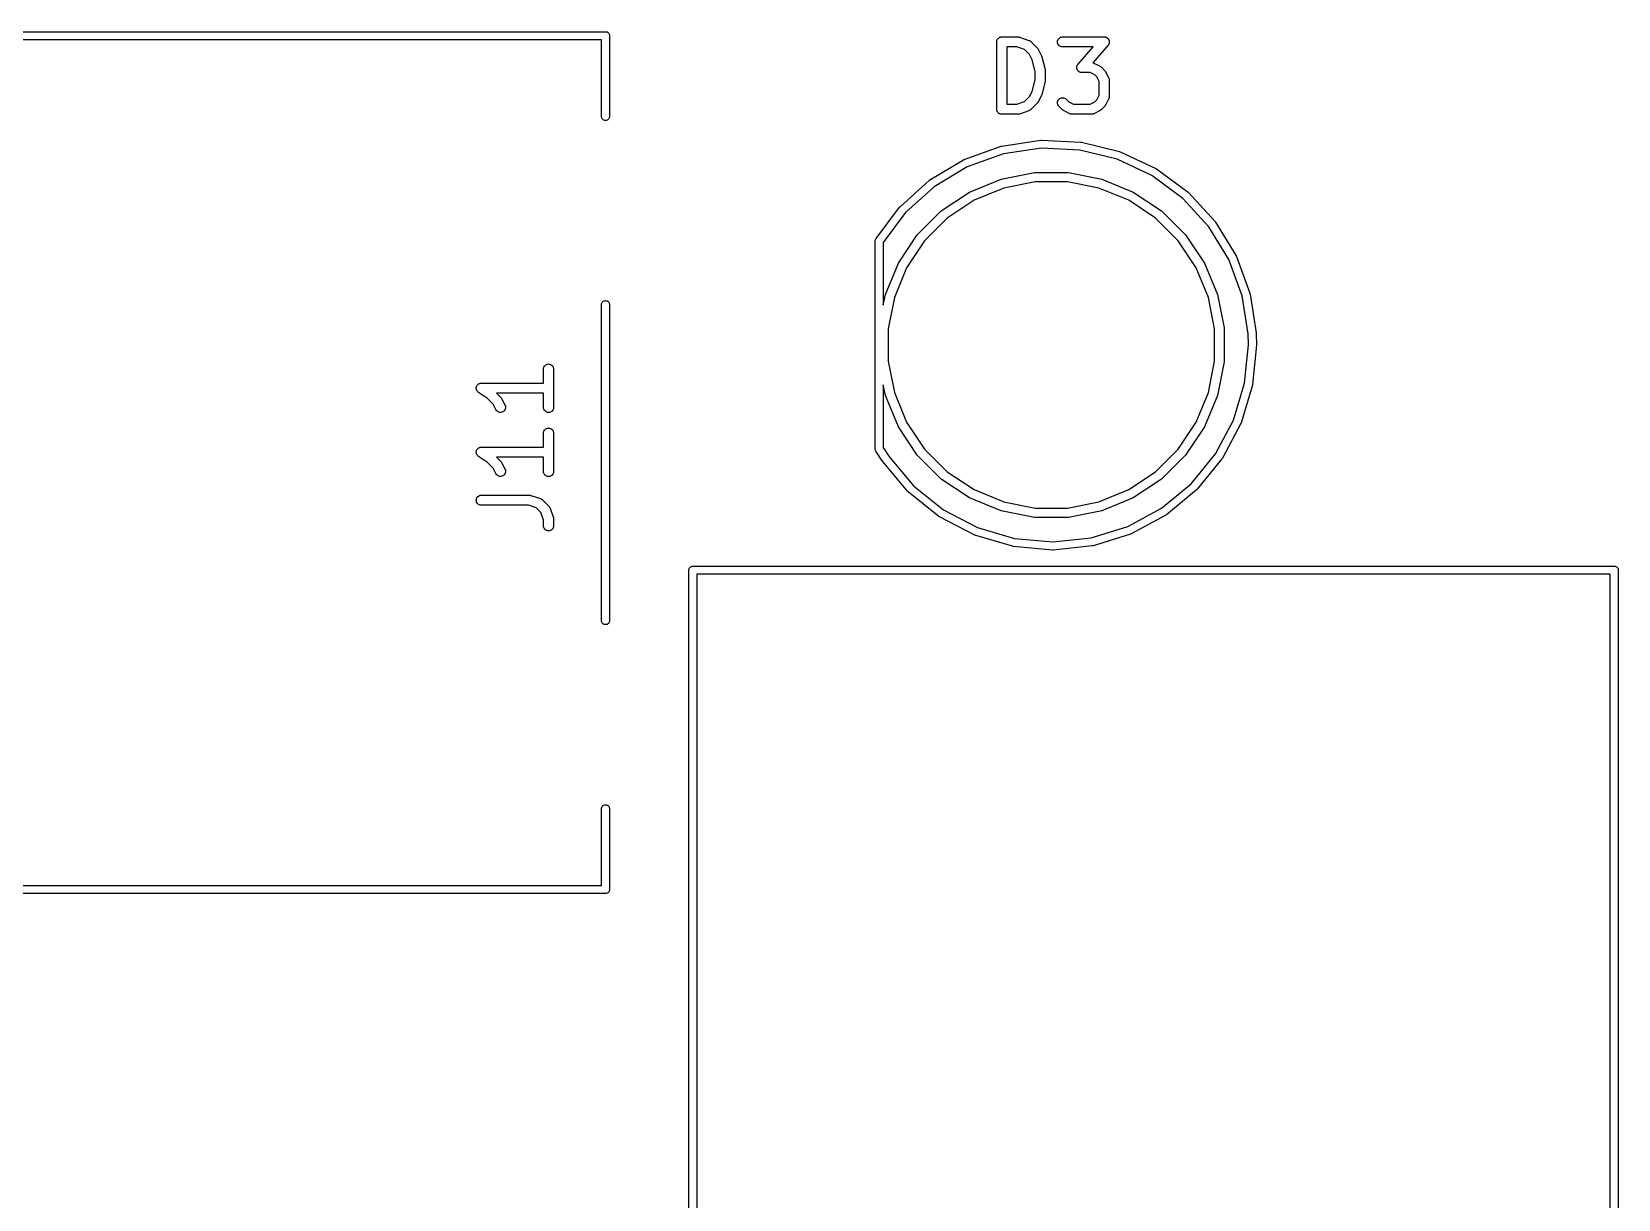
# Model space of a CAD drawing. Extents: x 27 to 173, y -137 to -67.
# Drawn here: x 149.57 to 173.16, y -119.71 to -102.34 of the extents above; entities that cross this region are included whole.
import ezdxf

# ---------------------------------------------------------------- set-up
doc = ezdxf.new("R2010")
doc.units = 0
doc.layers.add('BLACK', color=7, linetype='CONTINUOUS')

msp = doc.modelspace()

# ---------------------------------------------------------------- linework, layer by layer
at = {"layer": 'BLACK', "linetype": 'CONTINUOUS'}
for p, q in [((132.188, -102.34), (158.097, -102.34)), ((158.097, -102.34), (158.1, -102.34)), ((158.1, -102.34), (158.103, -102.34)), ((158.103, -102.34), (158.103, -102.34)), ((158.103, -102.34), (158.112, -102.341)), ((158.112, -102.341), (158.123, -102.344)), ((158.123, -102.344), (158.133, -102.35)), ((158.133, -102.35), (158.143, -102.357)), ((158.143, -102.357), (158.15, -102.367)), ((158.15, -102.367), (158.156, -102.377)), ((158.156, -102.377), (158.159, -102.388)), ((158.159, -102.388), (158.16, -102.4)), ((158.04, -102.46), (132.278, -102.46)), ((158.04, -103.603), (158.04, -102.46)), ((158.16, -102.4), (158.16, -102.403)), ((158.16, -102.403), (158.16, -103.603)), ((163.917, -102.491), (163.918, -102.484)), ((163.917, -102.492), (163.917, -102.491)), ((163.917, -103.492), (163.917, -102.492)), ((163.917, -102.492), (163.917, -102.492)), ((163.917, -102.492), (163.917, -102.492)), ((163.917, -102.492), (163.917, -102.492)), ((163.918, -102.484), (163.918, -102.477)), ((163.918, -102.477), (163.919, -102.477)), ((163.919, -102.477), (163.921, -102.47)), ((163.919, -102.477), (163.919, -102.477)), ((163.921, -102.47), (163.923, -102.463)), ((163.923, -102.463), (163.926, -102.457)), ((163.923, -102.463), (163.923, -102.463)), ((163.923, -102.463), (163.923, -102.463)), ((163.926, -102.457), (163.93, -102.45)), ((163.93, -102.45), (163.935, -102.445)), ((163.93, -102.45), (163.93, -102.45)), ((163.93, -102.45), (163.93, -102.45)), ((163.935, -102.445), (163.939, -102.439)), ((163.939, -102.439), (163.945, -102.434)), ((163.939, -102.439), (163.939, -102.439)), ((163.939, -102.439), (163.939, -102.439)), ((163.945, -102.434), (163.95, -102.43)), ((163.95, -102.43), (163.951, -102.43)), ((163.951, -102.43), (163.957, -102.426)), ((163.951, -102.43), (163.951, -102.43)), ((163.957, -102.426), (163.963, -102.423)), ((163.963, -102.423), (163.964, -102.423)), ((163.964, -102.423), (163.971, -102.421)), ((163.964, -102.423), (163.964, -102.423)), ((163.971, -102.421), (163.977, -102.419)), ((163.977, -102.419), (163.978, -102.419)), ((163.978, -102.419), (163.985, -102.418)), ((163.978, -102.419), (163.978, -102.419)), ((163.985, -102.418), (163.992, -102.417)), ((163.992, -102.417), (164.23, -102.417)), ((164.067, -102.567), (164.067, -103.417)), ((164.218, -102.567), (164.067, -102.567)), ((164.332, -102.606), (164.218, -102.567)), ((164.23, -102.417), (164.231, -102.417)), ((164.231, -102.417), (164.235, -102.418)), ((164.235, -102.418), (164.239, -102.418)), ((164.239, -102.418), (164.242, -102.419)), ((164.242, -102.419), (164.246, -102.419)), ((164.246, -102.419), (164.25, -102.42)), ((164.25, -102.42), (164.254, -102.421)), ((164.254, -102.421), (164.397, -102.469)), ((164.406, -102.68), (164.332, -102.606)), ((164.397, -102.469), (164.398, -102.469)), ((164.398, -102.469), (164.4, -102.47)), ((164.4, -102.47), (164.402, -102.471)), ((164.402, -102.471), (164.406, -102.473)), ((164.406, -102.473), (164.411, -102.475)), ((164.411, -102.475), (164.413, -102.477)), ((164.413, -102.477), (164.415, -102.478)), ((164.415, -102.478), (164.419, -102.481)), ((164.419, -102.481), (164.423, -102.484)), ((164.423, -102.484), (164.424, -102.486)), ((164.424, -102.486), (164.426, -102.487)), ((164.426, -102.487), (164.521, -102.582)), ((164.521, -102.582), (164.522, -102.583)), ((164.522, -102.583), (164.524, -102.586)), ((164.524, -102.586), (164.527, -102.589)), ((164.527, -102.589), (164.529, -102.592)), ((164.529, -102.592), (164.531, -102.594)), ((164.531, -102.594), (164.533, -102.598)), ((164.533, -102.598), (164.535, -102.602)), ((164.535, -102.602), (164.583, -102.697)), ((164.822, -102.492), (164.823, -102.477)), ((164.823, -102.506), (164.822, -102.492)), ((164.823, -102.477), (164.828, -102.463)), ((164.827, -102.52), (164.823, -102.506)), ((164.834, -102.533), (164.827, -102.52)), ((164.828, -102.463), (164.834, -102.45)), ((164.834, -102.45), (164.844, -102.439)), ((164.843, -102.545), (164.834, -102.533)), ((164.854, -102.554), (164.843, -102.545)), ((164.844, -102.439), (164.855, -102.43)), ((164.867, -102.561), (164.854, -102.554)), ((164.855, -102.43), (164.868, -102.423)), ((164.881, -102.566), (164.867, -102.561)), ((164.868, -102.423), (164.882, -102.419)), ((164.896, -102.567), (164.881, -102.566)), ((164.882, -102.419), (164.897, -102.417)), ((164.897, -102.567), (164.896, -102.567)), ((164.897, -102.417), (165.516, -102.417)), ((165.35, -102.567), (164.897, -102.567)), ((165.126, -102.824), (165.35, -102.567)), ((165.572, -102.542), (165.345, -102.801)), ((165.516, -102.417), (165.517, -102.417)), ((165.517, -102.417), (165.521, -102.418)), ((165.521, -102.418), (165.526, -102.418)), ((165.526, -102.418), (165.529, -102.419)), ((165.529, -102.419), (165.531, -102.419)), ((165.531, -102.419), (165.536, -102.42)), ((165.536, -102.42), (165.54, -102.422)), ((165.54, -102.422), (165.543, -102.423)), ((165.543, -102.423), (165.545, -102.423)), ((165.545, -102.423), (165.549, -102.426)), ((165.549, -102.426), (165.554, -102.428)), ((165.554, -102.428), (165.556, -102.429)), ((165.556, -102.429), (165.558, -102.43)), ((165.558, -102.43), (165.562, -102.434)), ((165.562, -102.434), (165.565, -102.436)), ((165.565, -102.436), (165.567, -102.438)), ((165.567, -102.438), (165.569, -102.44)), ((165.569, -102.44), (165.572, -102.444)), ((165.572, -102.444), (165.575, -102.447)), ((165.575, -102.538), (165.572, -102.542)), ((165.575, -102.447), (165.577, -102.449)), ((165.578, -102.534), (165.575, -102.538)), ((165.577, -102.449), (165.578, -102.451)), ((165.578, -102.451), (165.581, -102.455)), ((165.579, -102.532), (165.578, -102.534)), ((165.581, -102.53), (165.579, -102.532)), ((165.581, -102.455), (165.583, -102.459)), ((165.583, -102.526), (165.581, -102.53)), ((165.583, -102.459), (165.584, -102.462)), ((165.585, -102.521), (165.583, -102.526)), ((165.584, -102.462), (165.585, -102.464)), ((165.585, -102.464), (165.587, -102.469)), ((165.586, -102.519), (165.585, -102.521)), ((165.587, -102.517), (165.586, -102.519)), ((165.587, -102.469), (165.588, -102.473)), ((165.588, -102.512), (165.587, -102.517)), ((165.588, -102.473), (165.589, -102.476)), ((165.589, -102.507), (165.588, -102.512)), ((165.589, -102.476), (165.589, -102.478)), ((165.589, -102.478), (165.59, -102.483)), ((165.59, -102.502), (165.589, -102.505)), ((165.589, -102.505), (165.589, -102.507)), ((165.59, -102.483), (165.591, -102.488)), ((165.591, -102.488), (165.59, -102.49)), ((165.59, -102.49), (165.591, -102.493)), ((165.591, -102.493), (165.59, -102.498)), ((165.59, -102.498), (165.59, -102.502)), ((164.445, -102.757), (164.406, -102.68)), ((164.488, -102.93), (164.445, -102.757)), ((164.583, -102.697), (164.583, -102.698)), ((164.583, -102.698), (164.583, -102.698)), ((164.583, -102.698), (164.584, -102.698)), ((164.584, -102.698), (164.586, -102.705)), ((164.586, -102.705), (164.588, -102.712)), ((164.588, -102.712), (164.588, -102.712)), ((164.588, -102.712), (164.588, -102.712)), ((164.588, -102.712), (164.636, -102.903)), ((165.108, -102.863), (165.109, -102.861)), ((165.108, -102.868), (165.108, -102.863)), ((165.109, -102.858), (165.11, -102.854)), ((165.109, -102.861), (165.109, -102.858)), ((165.11, -102.854), (165.111, -102.849)), ((165.111, -102.849), (165.112, -102.847)), ((165.112, -102.847), (165.113, -102.844)), ((165.113, -102.844), (165.115, -102.84)), ((165.115, -102.84), (165.117, -102.836)), ((165.117, -102.836), (165.119, -102.834)), ((165.119, -102.834), (165.12, -102.831)), ((165.12, -102.831), (165.123, -102.828)), ((165.123, -102.828), (165.126, -102.824)), ((165.345, -102.801), (165.35, -102.803)), ((165.35, -102.803), (165.355, -102.804)), ((165.355, -102.804), (165.357, -102.805)), ((165.357, -102.805), (165.359, -102.806)), ((165.359, -102.806), (165.454, -102.854)), ((165.454, -102.854), (165.455, -102.854)), ((165.455, -102.854), (165.458, -102.857)), ((165.458, -102.857), (165.462, -102.859)), ((165.462, -102.859), (165.465, -102.861)), ((165.465, -102.861), (165.467, -102.862)), ((165.467, -102.862), (165.47, -102.865)), ((164.445, -103.228), (164.488, -103.055)), ((164.488, -103.055), (164.488, -102.93)), ((164.636, -103.082), (164.588, -103.272)), ((164.636, -102.903), (164.636, -102.904)), ((164.636, -102.904), (164.637, -102.905)), ((164.637, -103.079), (164.636, -103.081)), ((164.636, -103.081), (164.636, -103.082)), ((164.637, -102.905), (164.637, -102.906)), ((164.637, -102.906), (164.637, -102.912)), ((164.637, -102.912), (164.638, -102.918)), ((164.638, -103.068), (164.637, -103.073)), ((164.637, -103.073), (164.637, -103.079)), ((164.638, -102.918), (164.638, -102.92)), ((164.638, -102.92), (164.638, -102.921)), ((164.638, -102.921), (164.638, -103.064)), ((164.638, -103.064), (164.638, -103.065)), ((164.638, -103.065), (164.638, -103.066)), ((164.638, -103.066), (164.638, -103.068)), ((165.107, -102.873), (165.108, -102.868)), ((165.108, -102.875), (165.107, -102.873)), ((165.108, -102.878), (165.108, -102.875)), ((165.108, -102.883), (165.108, -102.878)), ((165.109, -102.887), (165.108, -102.883)), ((165.109, -102.89), (165.109, -102.887)), ((165.11, -102.893), (165.109, -102.89)), ((165.112, -102.897), (165.11, -102.893)), ((165.113, -102.901), (165.112, -102.897)), ((165.114, -102.904), (165.113, -102.901)), ((165.115, -102.906), (165.114, -102.904)), ((165.117, -102.91), (165.115, -102.906)), ((165.12, -102.914), (165.117, -102.91)), ((165.121, -102.916), (165.12, -102.914)), ((165.123, -102.919), (165.121, -102.916)), ((165.126, -102.922), (165.123, -102.919)), ((165.129, -102.926), (165.126, -102.922)), ((165.131, -102.927), (165.129, -102.926)), ((165.133, -102.929), (165.131, -102.927)), ((165.136, -102.932), (165.133, -102.929)), ((165.14, -102.935), (165.136, -102.932)), ((165.142, -102.936), (165.14, -102.935)), ((165.144, -102.938), (165.142, -102.936)), ((165.149, -102.94), (165.144, -102.938)), ((165.153, -102.942), (165.149, -102.94)), ((165.155, -102.943), (165.153, -102.942)), ((165.158, -102.944), (165.155, -102.943)), ((165.162, -102.945), (165.158, -102.944)), ((165.167, -102.947), (165.162, -102.945)), ((165.169, -102.947), (165.167, -102.947)), ((165.172, -102.948), (165.169, -102.947)), ((165.177, -102.948), (165.172, -102.948)), ((165.181, -102.948), (165.177, -102.948)), ((165.182, -102.948), (165.181, -102.948)), ((165.308, -102.948), (165.182, -102.948)), ((165.376, -102.983), (165.308, -102.948)), ((165.406, -103.013), (165.376, -102.983)), ((165.441, -103.082), (165.406, -103.013)), ((165.441, -103.284), (165.441, -103.082)), ((165.47, -102.865), (165.474, -102.868)), ((165.474, -102.868), (165.521, -102.916)), ((165.521, -102.916), (165.522, -102.916)), ((165.522, -102.916), (165.524, -102.92)), ((165.524, -102.92), (165.527, -102.923)), ((165.527, -102.923), (165.529, -102.925)), ((165.529, -102.925), (165.531, -102.928)), ((165.531, -102.928), (165.533, -102.931)), ((165.533, -102.931), (165.535, -102.935)), ((165.535, -102.935), (165.583, -103.03)), ((165.583, -103.03), (165.583, -103.031)), ((165.583, -103.031), (165.584, -103.033)), ((165.584, -103.033), (165.585, -103.035)), ((165.585, -103.035), (165.587, -103.04)), ((165.587, -103.04), (165.588, -103.045)), ((165.588, -103.045), (165.589, -103.047)), ((165.589, -103.047), (165.589, -103.049)), ((165.589, -103.049), (165.59, -103.054)), ((165.59, -103.054), (165.591, -103.059)), ((165.591, -103.059), (165.59, -103.062)), ((165.59, -103.062), (165.591, -103.064)), ((165.591, -103.064), (165.591, -103.302)), ((164.332, -103.379), (164.406, -103.305)), ((164.406, -103.305), (164.445, -103.228)), ((164.583, -103.288), (164.535, -103.383)), ((164.586, -103.281), (164.583, -103.287)), ((164.583, -103.287), (164.583, -103.288)), ((164.583, -103.288), (164.583, -103.288)), ((164.588, -103.274), (164.586, -103.281)), ((164.588, -103.272), (164.588, -103.273)), ((164.588, -103.273), (164.588, -103.274)), ((164.588, -103.274), (164.588, -103.274)), ((164.844, -103.344), (164.855, -103.335)), ((164.855, -103.335), (164.868, -103.328)), ((164.868, -103.328), (164.882, -103.324)), ((164.882, -103.324), (164.897, -103.322)), ((164.897, -103.322), (164.911, -103.324)), ((164.911, -103.324), (164.925, -103.328)), ((164.925, -103.328), (164.938, -103.335)), ((164.938, -103.335), (164.95, -103.344)), ((165.406, -103.353), (165.441, -103.284)), ((165.583, -103.335), (165.535, -103.431)), ((165.584, -103.333), (165.583, -103.335)), ((165.585, -103.331), (165.584, -103.333)), ((165.586, -103.327), (165.585, -103.331)), ((165.588, -103.322), (165.586, -103.327)), ((165.589, -103.317), (165.588, -103.32)), ((165.588, -103.32), (165.588, -103.322)), ((165.59, -103.312), (165.589, -103.317)), ((165.591, -103.303), (165.59, -103.305)), ((165.59, -103.305), (165.591, -103.307)), ((165.591, -103.307), (165.59, -103.312)), ((165.591, -103.302), (165.591, -103.303)), ((163.918, -103.499), (163.917, -103.492)), ((163.918, -103.506), (163.918, -103.499)), ((163.918, -103.507), (163.918, -103.506)), ((163.92, -103.514), (163.918, -103.507)), ((163.918, -103.507), (163.918, -103.507)), ((163.922, -103.52), (163.92, -103.514)), ((163.922, -103.521), (163.922, -103.52)), ((163.923, -103.521), (163.922, -103.521)), ((163.926, -103.527), (163.923, -103.521)), ((163.929, -103.533), (163.926, -103.527)), ((163.929, -103.534), (163.929, -103.533)), ((163.934, -103.539), (163.929, -103.534)), ((163.929, -103.534), (163.929, -103.534)), ((163.938, -103.545), (163.934, -103.539)), ((163.939, -103.545), (163.938, -103.545)), ((163.944, -103.55), (163.939, -103.545)), ((163.939, -103.545), (163.939, -103.545)), ((163.95, -103.554), (163.944, -103.55)), ((163.95, -103.555), (163.95, -103.554)), ((163.95, -103.554), (163.95, -103.554)), ((163.956, -103.558), (163.95, -103.555)), ((163.962, -103.561), (163.956, -103.558)), ((163.963, -103.561), (163.962, -103.561)), ((163.963, -103.562), (163.963, -103.561)), ((163.97, -103.564), (163.963, -103.562)), ((163.976, -103.566), (163.97, -103.564)), ((163.977, -103.566), (163.976, -103.566)), ((163.984, -103.567), (163.977, -103.566)), ((163.977, -103.566), (163.977, -103.566)), ((163.991, -103.567), (163.984, -103.567)), ((163.992, -103.567), (163.991, -103.567)), ((163.991, -103.567), (163.991, -103.567)), ((163.991, -103.567), (163.991, -103.567)), ((163.991, -103.567), (163.991, -103.567)), ((164.23, -103.567), (163.992, -103.567)), ((164.067, -103.417), (164.218, -103.417)), ((164.218, -103.417), (164.332, -103.379)), ((164.234, -103.567), (164.23, -103.567)), ((164.238, -103.567), (164.234, -103.567)), ((164.241, -103.566), (164.238, -103.567)), ((164.245, -103.566), (164.241, -103.566)), ((164.249, -103.565), (164.245, -103.566)), ((164.253, -103.564), (164.249, -103.565)), ((164.254, -103.564), (164.253, -103.564)), ((164.397, -103.516), (164.254, -103.564)), ((164.399, -103.515), (164.397, -103.516)), ((164.401, -103.514), (164.399, -103.515)), ((164.405, -103.512), (164.401, -103.514)), ((164.41, -103.51), (164.405, -103.512)), ((164.412, -103.509), (164.41, -103.51)), ((164.414, -103.508), (164.412, -103.509)), ((164.418, -103.504), (164.414, -103.508)), ((164.422, -103.502), (164.418, -103.504)), ((164.423, -103.5), (164.422, -103.502)), ((164.425, -103.499), (164.423, -103.5)), ((164.426, -103.498), (164.425, -103.499)), ((164.521, -103.403), (164.426, -103.498)), ((164.524, -103.399), (164.521, -103.403)), ((164.527, -103.396), (164.524, -103.399)), ((164.528, -103.394), (164.527, -103.396)), ((164.53, -103.391), (164.528, -103.394)), ((164.532, -103.388), (164.53, -103.391)), ((164.535, -103.384), (164.532, -103.388)), ((164.535, -103.383), (164.535, -103.384)), ((164.822, -103.396), (164.823, -103.382)), ((164.823, -103.411), (164.822, -103.396)), ((164.823, -103.382), (164.828, -103.368)), ((164.827, -103.425), (164.823, -103.411)), ((164.834, -103.438), (164.827, -103.425)), ((164.828, -103.368), (164.835, -103.355)), ((164.843, -103.449), (164.834, -103.438)), ((164.835, -103.355), (164.844, -103.344)), ((164.844, -103.45), (164.843, -103.449)), ((164.891, -103.498), (164.844, -103.45)), ((164.895, -103.5), (164.891, -103.498)), ((164.898, -103.503), (164.895, -103.5)), ((164.9, -103.505), (164.898, -103.503)), ((164.903, -103.507), (164.9, -103.505)), ((164.906, -103.509), (164.903, -103.507)), ((164.91, -103.511), (164.906, -103.509)), ((164.911, -103.512), (164.91, -103.511)), ((165.006, -103.559), (164.911, -103.512)), ((164.95, -103.344), (164.989, -103.383)), ((164.989, -103.383), (165.057, -103.417)), ((165.008, -103.56), (165.006, -103.559)), ((165.01, -103.561), (165.008, -103.56)), ((165.015, -103.563), (165.01, -103.561)), ((165.02, -103.565), (165.015, -103.563)), ((165.022, -103.565), (165.02, -103.565)), ((165.024, -103.566), (165.022, -103.565)), ((165.029, -103.566), (165.024, -103.566)), ((165.034, -103.567), (165.029, -103.566)), ((165.036, -103.567), (165.034, -103.567)), ((165.038, -103.567), (165.036, -103.567)), ((165.04, -103.567), (165.038, -103.567)), ((165.325, -103.567), (165.04, -103.567)), ((165.057, -103.417), (165.308, -103.417)), ((165.308, -103.417), (165.376, -103.383)), ((165.327, -103.567), (165.325, -103.567)), ((165.33, -103.567), (165.327, -103.567)), ((165.335, -103.566), (165.33, -103.567)), ((165.34, -103.566), (165.335, -103.566)), ((165.342, -103.565), (165.34, -103.566)), ((165.344, -103.565), (165.342, -103.565)), ((165.349, -103.563), (165.344, -103.565)), ((165.354, -103.562), (165.349, -103.563)), ((165.356, -103.561), (165.354, -103.562)), ((165.358, -103.56), (165.356, -103.561)), ((165.359, -103.559), (165.358, -103.56)), ((165.454, -103.512), (165.359, -103.559)), ((165.376, -103.383), (165.406, -103.353)), ((165.458, -103.51), (165.454, -103.512)), ((165.461, -103.508), (165.458, -103.51)), ((165.464, -103.506), (165.461, -103.508)), ((165.466, -103.504), (165.464, -103.506)), ((165.469, -103.501), (165.466, -103.504)), ((165.473, -103.499), (165.469, -103.501)), ((165.474, -103.498), (165.473, -103.499)), ((165.521, -103.45), (165.474, -103.498)), ((165.524, -103.447), (165.521, -103.45)), ((165.527, -103.444), (165.524, -103.447)), ((165.528, -103.441), (165.527, -103.444)), ((165.53, -103.439), (165.528, -103.441)), ((165.532, -103.435), (165.53, -103.439)), ((165.535, -103.432), (165.532, -103.435)), ((165.535, -103.431), (165.535, -103.432)), ((158.041, -103.612), (158.04, -103.603)), ((158.044, -103.623), (158.041, -103.612)), ((158.05, -103.633), (158.044, -103.623)), ((158.057, -103.643), (158.05, -103.633)), ((158.067, -103.65), (158.057, -103.643)), ((158.077, -103.656), (158.067, -103.65)), ((158.088, -103.659), (158.077, -103.656)), ((158.1, -103.66), (158.088, -103.659)), ((158.112, -103.659), (158.1, -103.66)), ((158.123, -103.656), (158.112, -103.659)), ((158.133, -103.65), (158.123, -103.656)), ((158.143, -103.643), (158.133, -103.65)), ((158.15, -103.633), (158.143, -103.643)), ((158.156, -103.623), (158.15, -103.633)), ((158.159, -103.612), (158.156, -103.623)), ((158.16, -103.603), (158.159, -103.612)), ((163.432, -104.24), (163.982, -104.043)), ((163.982, -104.043), (163.983, -104.043)), ((163.983, -104.043), (163.988, -104.042)), ((163.988, -104.042), (163.993, -104.041)), ((163.993, -104.041), (164.57, -103.954)), ((164.57, -103.954), (164.571, -103.954)), ((164.571, -103.954), (164.577, -103.954)), ((164.577, -103.954), (164.582, -103.954)), ((164.582, -103.954), (165.165, -103.981)), ((165.165, -103.981), (165.166, -103.981)), ((165.166, -103.981), (165.171, -103.982)), ((165.171, -103.982), (165.177, -103.983)), ((165.177, -103.983), (165.743, -104.123)), ((162.921, -104.545), (163.422, -104.245)), ((163.422, -104.245), (163.423, -104.245)), ((163.423, -104.245), (163.428, -104.242)), ((163.428, -104.242), (163.432, -104.24)), ((164.017, -104.158), (163.478, -104.351)), ((164.582, -104.074), (164.017, -104.158)), ((165.153, -104.101), (164.582, -104.074)), ((165.708, -104.238), (165.153, -104.101)), ((166.226, -104.481), (165.708, -104.238)), ((165.743, -104.123), (165.744, -104.124)), ((165.744, -104.124), (165.749, -104.126)), ((165.749, -104.126), (165.754, -104.127)), ((165.754, -104.127), (166.282, -104.375)), ((163.478, -104.351), (162.988, -104.645)), ((163.981, -104.531), (164.477, -104.432)), ((164.477, -104.432), (164.983, -104.432)), ((164.983, -104.432), (165.479, -104.531)), ((166.687, -104.82), (166.226, -104.481)), ((166.282, -104.375), (166.283, -104.375)), ((166.283, -104.375), (166.288, -104.378)), ((166.288, -104.378), (166.292, -104.381)), ((166.292, -104.381), (166.763, -104.726)), ((162.479, -104.943), (162.912, -104.552)), ((162.988, -104.645), (162.563, -105.028)), ((162.912, -104.551), (162.917, -104.548)), ((162.912, -104.552), (162.912, -104.551)), ((162.917, -104.548), (162.921, -104.545)), ((163.093, -105.006), (163.514, -104.725)), ((163.514, -104.725), (163.981, -104.531)), ((164.022, -104.665), (163.58, -104.848)), ((164.491, -104.572), (164.022, -104.665)), ((164.969, -104.572), (164.491, -104.572)), ((165.438, -104.665), (164.969, -104.572)), ((165.88, -104.848), (165.438, -104.665)), ((165.479, -104.531), (165.946, -104.725)), ((165.946, -104.725), (166.367, -105.006)), ((166.763, -104.726), (166.763, -104.727)), ((166.763, -104.727), (166.767, -104.731)), ((166.767, -104.731), (166.771, -104.734)), ((166.771, -104.734), (167.166, -105.165)), ((162.124, -105.416), (162.471, -104.951)), ((162.471, -104.951), (162.475, -104.947)), ((162.471, -104.951), (162.471, -104.951)), ((162.475, -104.947), (162.479, -104.943)), ((163.58, -104.848), (163.182, -105.114)), ((166.278, -105.114), (165.88, -104.848)), ((167.073, -105.241), (166.687, -104.82)), ((162.563, -105.028), (162.23, -105.475)), ((162.736, -105.363), (163.093, -105.006)), ((163.182, -105.114), (162.844, -105.452)), ((166.616, -105.452), (166.278, -105.114)), ((166.367, -105.006), (166.724, -105.363)), ((167.166, -105.165), (167.166, -105.165)), ((167.166, -105.165), (167.169, -105.17)), ((167.169, -105.17), (167.173, -105.174)), ((167.173, -105.174), (167.476, -105.673)), ((162.11, -105.452), (162.111, -105.443)), ((162.11, -108.548), (162.11, -105.452)), ((162.111, -105.443), (162.114, -105.432)), ((162.114, -105.432), (162.12, -105.422)), ((162.12, -105.422), (162.124, -105.416)), ((162.455, -105.784), (162.736, -105.363)), ((162.844, -105.452), (162.578, -105.85)), ((166.882, -105.85), (166.616, -105.452)), ((166.724, -105.363), (167.005, -105.784)), ((167.37, -105.73), (167.073, -105.241)), ((162.23, -105.475), (162.23, -106.407)), ((167.476, -105.673), (167.476, -105.673)), ((167.476, -105.673), (167.478, -105.678)), ((167.478, -105.678), (167.481, -105.683)), ((167.481, -105.683), (167.681, -106.231)), ((162.261, -106.251), (162.455, -105.784)), ((162.578, -105.85), (162.395, -106.292)), ((167.065, -106.292), (166.882, -105.85)), ((167.005, -105.784), (167.199, -106.251)), ((167.567, -106.267), (167.37, -105.73)), ((158.04, -106.397), (158.041, -106.388)), ((158.04, -111.103), (158.04, -106.397)), ((158.041, -106.388), (158.044, -106.377)), ((158.044, -106.377), (158.05, -106.367)), ((158.05, -106.367), (158.057, -106.357)), ((158.057, -106.357), (158.067, -106.35)), ((158.067, -106.35), (158.077, -106.344)), ((158.077, -106.344), (158.088, -106.341)), ((158.088, -106.341), (158.1, -106.34)), ((158.1, -106.34), (158.112, -106.341)), ((158.112, -106.341), (158.123, -106.344)), ((158.123, -106.344), (158.133, -106.35)), ((158.133, -106.35), (158.143, -106.357)), ((158.143, -106.357), (158.15, -106.367)), ((158.15, -106.367), (158.156, -106.377)), ((158.156, -106.377), (158.159, -106.388)), ((158.159, -106.388), (158.16, -106.397)), ((158.16, -106.397), (158.16, -111.103)), ((162.23, -106.407), (162.261, -106.251)), ((162.395, -106.292), (162.302, -106.761)), ((167.158, -106.761), (167.065, -106.292)), ((167.199, -106.251), (167.298, -106.747)), ((167.655, -106.834), (167.567, -106.267)), ((167.681, -106.231), (167.682, -106.232)), ((167.682, -106.232), (167.683, -106.237)), ((167.683, -106.237), (167.684, -106.243)), ((167.684, -106.243), (167.774, -106.819)), ((162.302, -106.761), (162.302, -107.239)), ((167.158, -107.239), (167.158, -106.761)), ((167.298, -106.747), (167.298, -107.253)), ((167.66, -106.998), (167.655, -106.834)), ((167.774, -106.819), (167.774, -106.82)), ((167.774, -106.82), (167.775, -106.823)), ((167.775, -106.823), (167.775, -106.827)), ((167.775, -106.827), (167.78, -106.999)), ((167.604, -107.569), (167.66, -106.998)), ((167.78, -107.005), (167.723, -107.586)), ((167.78, -106.999), (167.78, -107)), ((167.78, -107), (167.78, -107.003)), ((167.78, -107.003), (167.78, -107.005)), ((157.177, -107.356), (157.179, -107.342)), ((157.179, -107.342), (157.183, -107.328)), ((157.183, -107.328), (157.19, -107.315)), ((157.19, -107.315), (157.2, -107.304)), ((157.2, -107.304), (157.211, -107.294)), ((157.211, -107.294), (157.224, -107.288)), ((157.224, -107.288), (157.238, -107.283)), ((157.238, -107.283), (157.253, -107.282)), ((157.253, -107.282), (157.267, -107.284)), ((157.267, -107.284), (157.281, -107.288)), ((157.281, -107.288), (157.294, -107.295)), ((157.294, -107.295), (157.306, -107.304)), ((157.306, -107.304), (157.315, -107.316)), ((157.315, -107.316), (157.322, -107.329)), ((157.322, -107.329), (157.326, -107.343)), ((157.326, -107.343), (157.327, -107.357)), ((162.302, -107.239), (162.395, -107.708)), ((167.065, -107.708), (167.158, -107.239)), ((167.298, -107.253), (167.199, -107.749)), ((156.205, -107.585), (156.211, -107.58)), ((156.211, -107.58), (156.218, -107.577)), ((156.211, -107.58), (156.211, -107.58)), ((156.211, -107.58), (156.211, -107.58)), ((156.218, -107.577), (156.224, -107.574)), ((156.224, -107.573), (156.231, -107.571)), ((156.224, -107.574), (156.224, -107.573)), ((156.224, -107.573), (156.224, -107.573)), ((156.231, -107.571), (156.238, -107.569)), ((156.238, -107.569), (156.238, -107.569)), ((156.238, -107.569), (156.238, -107.569)), ((156.238, -107.569), (156.245, -107.569)), ((156.245, -107.569), (156.252, -107.568)), ((156.252, -107.568), (157.177, -107.568)), ((157.177, -107.357), (157.177, -107.356)), ((157.177, -107.568), (157.177, -107.357)), ((157.327, -107.357), (157.327, -107.929)), ((167.439, -108.116), (167.604, -107.569)), ((156.177, -107.642), (156.178, -107.635)), ((156.178, -107.65), (156.177, -107.642)), ((156.177, -107.642), (156.177, -107.642)), ((156.177, -107.642), (156.177, -107.642)), ((156.178, -107.635), (156.179, -107.628)), ((156.179, -107.657), (156.178, -107.65)), ((156.179, -107.628), (156.181, -107.621)), ((156.179, -107.628), (156.179, -107.628)), ((156.179, -107.628), (156.179, -107.628)), ((156.181, -107.664), (156.179, -107.657)), ((156.179, -107.657), (156.179, -107.657)), ((156.179, -107.657), (156.179, -107.657)), ((156.181, -107.621), (156.183, -107.614)), ((156.183, -107.671), (156.181, -107.664)), ((156.183, -107.614), (156.187, -107.607)), ((156.183, -107.614), (156.183, -107.614)), ((156.183, -107.614), (156.183, -107.614)), ((156.186, -107.677), (156.183, -107.671)), ((156.183, -107.671), (156.183, -107.671)), ((156.183, -107.671), (156.183, -107.671)), ((156.19, -107.684), (156.186, -107.677)), ((156.187, -107.607), (156.19, -107.601)), ((156.19, -107.601), (156.195, -107.595)), ((156.19, -107.601), (156.19, -107.601)), ((156.19, -107.601), (156.19, -107.601)), ((156.194, -107.69), (156.19, -107.684)), ((156.19, -107.684), (156.19, -107.684)), ((156.19, -107.684), (156.19, -107.684)), ((156.199, -107.695), (156.194, -107.69)), ((156.195, -107.595), (156.2, -107.59)), ((156.204, -107.7), (156.199, -107.695)), ((156.199, -107.695), (156.199, -107.695)), ((156.199, -107.695), (156.199, -107.695)), ((156.2, -107.59), (156.205, -107.585)), ((156.2, -107.59), (156.2, -107.59)), ((156.2, -107.59), (156.2, -107.59)), ((156.21, -107.705), (156.204, -107.7)), ((156.211, -107.705), (156.21, -107.705)), ((156.21, -107.705), (156.21, -107.705)), ((156.21, -107.705), (156.21, -107.705)), ((156.21, -107.705), (156.21, -107.705)), ((156.347, -107.796), (156.211, -107.705)), ((156.429, -107.878), (156.347, -107.796)), ((157.177, -107.718), (156.481, -107.718)), ((156.481, -107.718), (156.544, -107.78)), ((156.544, -107.78), (156.544, -107.781)), ((156.544, -107.781), (156.547, -107.784)), ((156.547, -107.784), (156.55, -107.787)), ((156.55, -107.787), (156.551, -107.79)), ((156.551, -107.79), (156.553, -107.792)), ((156.553, -107.792), (156.555, -107.796)), ((156.555, -107.796), (156.558, -107.8)), ((156.558, -107.8), (156.605, -107.895)), ((157.177, -107.929), (157.177, -107.718)), ((162.261, -107.749), (162.23, -107.593)), ((162.23, -107.593), (162.23, -108.527)), ((162.455, -108.216), (162.261, -107.749)), ((162.395, -107.708), (162.578, -108.15)), ((166.882, -108.15), (167.065, -107.708)), ((167.199, -107.749), (167.005, -108.216)), ((167.721, -107.598), (167.552, -108.156)), ((167.722, -107.592), (167.721, -107.598)), ((167.723, -107.587), (167.722, -107.592)), ((167.723, -107.586), (167.723, -107.587)), ((156.471, -107.962), (156.429, -107.878)), ((156.479, -107.975), (156.471, -107.962)), ((156.489, -107.985), (156.479, -107.975)), ((156.501, -107.994), (156.489, -107.985)), ((156.514, -108), (156.501, -107.994)), ((156.528, -108.003), (156.514, -108)), ((156.543, -108.003), (156.528, -108.003)), ((156.557, -108.001), (156.543, -108.003)), ((156.571, -107.996), (156.557, -108.001)), ((156.584, -107.988), (156.571, -107.996)), ((156.594, -107.978), (156.584, -107.988)), ((156.603, -107.966), (156.594, -107.978)), ((156.609, -107.953), (156.603, -107.966)), ((156.605, -107.895), (156.606, -107.896)), ((156.606, -107.896), (156.611, -107.91)), ((156.612, -107.939), (156.609, -107.953)), ((156.611, -107.91), (156.613, -107.924)), ((156.613, -107.924), (156.612, -107.939)), ((157.179, -107.943), (157.177, -107.929)), ((157.183, -107.957), (157.179, -107.943)), ((157.19, -107.97), (157.183, -107.957)), ((157.199, -107.981), (157.19, -107.97)), ((157.21, -107.991), (157.199, -107.981)), ((157.223, -107.998), (157.21, -107.991)), ((157.237, -108.002), (157.223, -107.998)), ((157.252, -108.004), (157.237, -108.002)), ((157.266, -108.002), (157.252, -108.004)), ((157.28, -107.998), (157.266, -108.002)), ((157.293, -107.991), (157.28, -107.998)), ((157.305, -107.982), (157.293, -107.991)), ((157.314, -107.971), (157.305, -107.982)), ((157.321, -107.958), (157.314, -107.971)), ((157.326, -107.944), (157.321, -107.958)), ((157.327, -107.93), (157.326, -107.944)), ((157.327, -107.929), (157.327, -107.93)), ((157.179, -108.294), (157.183, -108.28)), ((157.183, -108.28), (157.19, -108.267)), ((157.19, -108.267), (157.2, -108.256)), ((157.2, -108.256), (157.211, -108.247)), ((157.211, -108.247), (157.224, -108.24)), ((157.224, -108.24), (157.238, -108.236)), ((157.238, -108.236), (157.253, -108.235)), ((157.253, -108.235), (157.267, -108.236)), ((157.267, -108.236), (157.281, -108.24)), ((157.281, -108.24), (157.294, -108.247)), ((157.294, -108.247), (157.306, -108.257)), ((157.306, -108.257), (157.315, -108.268)), ((157.315, -108.268), (157.322, -108.281)), ((157.322, -108.281), (157.326, -108.295)), ((162.736, -108.637), (162.455, -108.216)), ((162.578, -108.15), (162.844, -108.548)), ((166.616, -108.548), (166.882, -108.15)), ((167.005, -108.216), (166.724, -108.637)), ((167.17, -108.621), (167.439, -108.116)), ((167.548, -108.167), (167.274, -108.682)), ((167.55, -108.162), (167.548, -108.167)), ((167.552, -108.157), (167.55, -108.162)), ((167.552, -108.156), (167.552, -108.157)), ((156.218, -108.529), (156.224, -108.526)), ((156.224, -108.526), (156.231, -108.524)), ((156.224, -108.526), (156.224, -108.526)), ((156.224, -108.526), (156.224, -108.526)), ((156.231, -108.524), (156.238, -108.522)), ((156.238, -108.522), (156.245, -108.521)), ((156.238, -108.522), (156.238, -108.522)), ((156.238, -108.522), (156.238, -108.522)), ((156.245, -108.521), (156.252, -108.52)), ((156.252, -108.52), (157.177, -108.52)), ((157.177, -108.308), (157.179, -108.294)), ((157.177, -108.31), (157.177, -108.308)), ((157.177, -108.52), (157.177, -108.31)), ((157.326, -108.295), (157.327, -108.31)), ((157.327, -108.31), (157.327, -108.881)), ((156.177, -108.595), (156.178, -108.587)), ((156.178, -108.602), (156.177, -108.595)), ((156.177, -108.595), (156.177, -108.595)), ((156.177, -108.595), (156.177, -108.595)), ((156.178, -108.587), (156.179, -108.58)), ((156.179, -108.609), (156.178, -108.602)), ((156.179, -108.58), (156.181, -108.573)), ((156.179, -108.58), (156.179, -108.58)), ((156.179, -108.58), (156.179, -108.58)), ((156.181, -108.616), (156.179, -108.609)), ((156.179, -108.609), (156.179, -108.609)), ((156.179, -108.609), (156.179, -108.609)), ((156.181, -108.573), (156.183, -108.566)), ((156.183, -108.623), (156.181, -108.616)), ((156.183, -108.566), (156.187, -108.56)), ((156.183, -108.566), (156.183, -108.566)), ((156.183, -108.566), (156.183, -108.566)), ((156.186, -108.63), (156.183, -108.623)), ((156.183, -108.623), (156.183, -108.623)), ((156.183, -108.623), (156.183, -108.623)), ((156.19, -108.636), (156.186, -108.63)), ((156.187, -108.56), (156.19, -108.553)), ((156.19, -108.553), (156.195, -108.548)), ((156.19, -108.553), (156.19, -108.553)), ((156.19, -108.553), (156.19, -108.553)), ((156.194, -108.642), (156.19, -108.636)), ((156.19, -108.636), (156.19, -108.636)), ((156.19, -108.636), (156.19, -108.636)), ((156.199, -108.648), (156.194, -108.642)), ((156.195, -108.548), (156.2, -108.542)), ((156.204, -108.652), (156.199, -108.648)), ((156.199, -108.648), (156.199, -108.648)), ((156.199, -108.648), (156.199, -108.648)), ((156.2, -108.542), (156.205, -108.537)), ((156.2, -108.542), (156.2, -108.542)), ((156.2, -108.542), (156.2, -108.542)), ((156.21, -108.657), (156.204, -108.652)), ((156.205, -108.537), (156.211, -108.533)), ((156.211, -108.658), (156.21, -108.657)), ((156.21, -108.657), (156.21, -108.657)), ((156.21, -108.657), (156.21, -108.657)), ((156.21, -108.657), (156.21, -108.657)), ((156.211, -108.533), (156.218, -108.529)), ((156.211, -108.533), (156.211, -108.533)), ((156.211, -108.533), (156.211, -108.533)), ((156.347, -108.749), (156.211, -108.658)), ((156.429, -108.83), (156.347, -108.749)), ((157.177, -108.67), (156.481, -108.67)), ((156.481, -108.67), (156.544, -108.733)), ((156.544, -108.733), (156.544, -108.733)), ((156.544, -108.733), (156.547, -108.737)), ((156.547, -108.737), (156.55, -108.74)), ((156.55, -108.74), (156.551, -108.742)), ((156.551, -108.742), (156.553, -108.745)), ((156.553, -108.745), (156.555, -108.749)), ((156.555, -108.749), (156.558, -108.752)), ((156.558, -108.752), (156.605, -108.847)), ((157.177, -108.881), (157.177, -108.67)), ((162.111, -108.557), (162.11, -108.548)), ((162.114, -108.568), (162.111, -108.557)), ((162.12, -108.578), (162.114, -108.568)), ((162.122, -108.581), (162.12, -108.578)), ((162.213, -108.722), (162.122, -108.581)), ((162.215, -108.725), (162.213, -108.722)), ((162.217, -108.728), (162.215, -108.725)), ((162.592, -109.175), (162.217, -108.728)), ((162.217, -108.728), (162.217, -108.728)), ((162.23, -108.527), (162.312, -108.654)), ((162.312, -108.654), (162.681, -109.094)), ((163.093, -108.994), (162.736, -108.637)), ((162.844, -108.548), (163.182, -108.886)), ((166.278, -108.886), (166.616, -108.548)), ((166.724, -108.637), (166.367, -108.994)), ((166.809, -109.064), (167.17, -108.621)), ((167.267, -108.692), (166.898, -109.144)), ((167.27, -108.688), (167.267, -108.692)), ((167.273, -108.683), (167.27, -108.688)), ((167.274, -108.682), (167.273, -108.683)), ((156.471, -108.914), (156.429, -108.83)), ((156.479, -108.927), (156.471, -108.914)), ((156.489, -108.938), (156.479, -108.927)), ((156.501, -108.946), (156.489, -108.938)), ((156.514, -108.952), (156.501, -108.946)), ((156.528, -108.955), (156.514, -108.952)), ((156.543, -108.956), (156.528, -108.955)), ((156.557, -108.953), (156.543, -108.956)), ((156.571, -108.948), (156.557, -108.953)), ((156.584, -108.941), (156.571, -108.948)), ((156.594, -108.931), (156.584, -108.941)), ((156.603, -108.919), (156.594, -108.931)), ((156.609, -108.905), (156.603, -108.919)), ((156.605, -108.847), (156.606, -108.848)), ((156.606, -108.848), (156.611, -108.862)), ((156.612, -108.891), (156.609, -108.905)), ((156.611, -108.862), (156.613, -108.877)), ((156.613, -108.877), (156.612, -108.891)), ((157.179, -108.896), (157.177, -108.881)), ((157.183, -108.91), (157.179, -108.896)), ((157.19, -108.922), (157.183, -108.91)), ((157.199, -108.934), (157.19, -108.922)), ((157.21, -108.943), (157.199, -108.934)), ((157.223, -108.95), (157.21, -108.943)), ((157.237, -108.954), (157.223, -108.95)), ((157.252, -108.956), (157.237, -108.954)), ((157.266, -108.955), (157.252, -108.956)), ((157.28, -108.95), (157.266, -108.955)), ((157.293, -108.944), (157.28, -108.95)), ((157.305, -108.935), (157.293, -108.944)), ((157.314, -108.923), (157.305, -108.935)), ((157.321, -108.91), (157.314, -108.923)), ((157.326, -108.897), (157.321, -108.91)), ((157.327, -108.882), (157.326, -108.897)), ((157.327, -108.881), (157.327, -108.882)), ((163.514, -109.275), (163.093, -108.994)), ((163.182, -108.886), (163.58, -109.152)), ((165.88, -109.152), (166.278, -108.886)), ((166.367, -108.994), (165.946, -109.275)), ((162.596, -109.179), (162.592, -109.175)), ((162.6, -109.183), (162.596, -109.179)), ((162.601, -109.183), (162.6, -109.183)), ((163.056, -109.549), (162.601, -109.183)), ((162.681, -109.094), (163.126, -109.452)), ((163.58, -109.152), (164.022, -109.335)), ((165.438, -109.335), (165.88, -109.152)), ((166.369, -109.429), (166.809, -109.064)), ((166.89, -109.153), (166.441, -109.525)), ((166.894, -109.149), (166.89, -109.153)), ((166.898, -109.145), (166.894, -109.149)), ((166.898, -109.144), (166.898, -109.145)), ((156.177, -109.309), (156.179, -109.294)), ((156.179, -109.324), (156.177, -109.309)), ((156.179, -109.294), (156.183, -109.28)), ((156.183, -109.338), (156.179, -109.324)), ((156.183, -109.28), (156.19, -109.268)), ((156.19, -109.351), (156.183, -109.338)), ((156.19, -109.268), (156.2, -109.256)), ((156.199, -109.362), (156.19, -109.351)), ((156.21, -109.371), (156.199, -109.362)), ((156.2, -109.256), (156.211, -109.247)), ((156.223, -109.378), (156.21, -109.371)), ((156.211, -109.247), (156.224, -109.24)), ((156.237, -109.383), (156.223, -109.378)), ((156.224, -109.24), (156.238, -109.236)), ((156.251, -109.385), (156.237, -109.383)), ((156.238, -109.236), (156.252, -109.235)), ((156.252, -109.385), (156.251, -109.385)), ((156.252, -109.235), (156.967, -109.235)), ((156.954, -109.385), (156.252, -109.385)), ((157.069, -109.423), (156.954, -109.385)), ((156.967, -109.235), (156.968, -109.235)), ((156.968, -109.235), (156.972, -109.235)), ((156.972, -109.235), (156.976, -109.235)), ((156.976, -109.235), (156.979, -109.236)), ((156.979, -109.236), (156.982, -109.236)), ((156.982, -109.236), (156.986, -109.237)), ((156.986, -109.237), (156.99, -109.238)), ((156.99, -109.238), (157.133, -109.286)), ((157.139, -109.493), (157.069, -109.423)), ((157.133, -109.286), (157.134, -109.286)), ((157.134, -109.286), (157.136, -109.287)), ((157.136, -109.287), (157.138, -109.288)), ((157.138, -109.288), (157.143, -109.29)), ((157.143, -109.29), (157.148, -109.292)), ((157.148, -109.292), (157.149, -109.294)), ((157.149, -109.294), (157.151, -109.295)), ((157.151, -109.295), (157.155, -109.298)), ((157.155, -109.298), (157.159, -109.301)), ((157.159, -109.301), (157.161, -109.303)), ((157.161, -109.303), (157.163, -109.304)), ((157.163, -109.304), (157.258, -109.399)), ((157.258, -109.399), (157.259, -109.4)), ((157.259, -109.4), (157.26, -109.402)), ((157.26, -109.402), (157.262, -109.403)), ((157.262, -109.403), (157.264, -109.408)), ((157.264, -109.408), (157.268, -109.412)), ((157.268, -109.412), (157.269, -109.413)), ((157.269, -109.413), (157.27, -109.415)), ((157.27, -109.415), (157.272, -109.42)), ((157.272, -109.42), (157.274, -109.425)), ((157.274, -109.425), (157.275, -109.427)), ((157.275, -109.427), (157.276, -109.429)), ((157.276, -109.429), (157.324, -109.572)), ((163.126, -109.452), (163.633, -109.717)), ((163.981, -109.469), (163.514, -109.275)), ((164.477, -109.568), (163.981, -109.469)), ((164.022, -109.335), (164.491, -109.428)), ((164.491, -109.428), (164.969, -109.428)), ((164.969, -109.428), (165.438, -109.335)), ((165.479, -109.469), (164.983, -109.568)), ((165.946, -109.275), (165.479, -109.469)), ((165.866, -109.701), (166.369, -109.429)), ((157.177, -109.607), (157.139, -109.493)), ((157.177, -109.69), (157.177, -109.607)), ((157.179, -109.705), (157.177, -109.69)), ((157.183, -109.719), (157.179, -109.705)), ((157.326, -109.706), (157.321, -109.72)), ((157.324, -109.572), (157.324, -109.573)), ((157.324, -109.573), (157.325, -109.577)), ((157.325, -109.577), (157.326, -109.581)), ((157.326, -109.581), (157.326, -109.584)), ((157.326, -109.584), (157.327, -109.587)), ((157.327, -109.692), (157.326, -109.706)), ((157.327, -109.587), (157.327, -109.591)), ((157.327, -109.591), (157.327, -109.595)), ((157.327, -109.595), (157.327, -109.69)), ((157.327, -109.69), (157.327, -109.692)), ((163.06, -109.552), (163.056, -109.549)), ((163.065, -109.555), (163.06, -109.552)), ((163.583, -109.826), (163.065, -109.555)), ((163.065, -109.555), (163.065, -109.555)), ((164.983, -109.568), (164.477, -109.568)), ((165.32, -109.87), (165.866, -109.701)), ((166.431, -109.531), (165.918, -109.809)), ((166.435, -109.528), (166.431, -109.531)), ((166.44, -109.525), (166.435, -109.528)), ((166.441, -109.525), (166.44, -109.525)), ((157.19, -109.732), (157.183, -109.719)), ((157.199, -109.743), (157.19, -109.732)), ((157.21, -109.753), (157.199, -109.743)), ((157.223, -109.76), (157.21, -109.753)), ((157.237, -109.764), (157.223, -109.76)), ((157.252, -109.765), (157.237, -109.764)), ((157.266, -109.764), (157.252, -109.765)), ((157.28, -109.76), (157.266, -109.764)), ((157.293, -109.753), (157.28, -109.76)), ((157.305, -109.744), (157.293, -109.753)), ((157.314, -109.733), (157.305, -109.744)), ((157.321, -109.72), (157.314, -109.733)), ((163.588, -109.828), (163.583, -109.826)), ((163.593, -109.83), (163.588, -109.828)), ((164.153, -109.995), (163.593, -109.83)), ((163.593, -109.83), (163.593, -109.83)), ((163.633, -109.717), (164.181, -109.878)), ((164.181, -109.878), (164.751, -109.93)), ((164.751, -109.93), (165.32, -109.87)), ((165.907, -109.814), (165.349, -109.986)), ((165.912, -109.811), (165.907, -109.814)), ((165.917, -109.809), (165.912, -109.811)), ((165.918, -109.809), (165.917, -109.809)), ((164.159, -109.996), (164.153, -109.995)), ((164.164, -109.997), (164.159, -109.996)), ((164.165, -109.997), (164.164, -109.997)), ((164.746, -110.05), (164.165, -109.997)), ((164.751, -110.05), (164.746, -110.05)), ((164.757, -110.05), (164.751, -110.05)), ((164.758, -110.05), (164.757, -110.05)), ((165.338, -109.989), (164.758, -110.05)), ((165.343, -109.987), (165.338, -109.989)), ((165.349, -109.986), (165.343, -109.987)), ((165.349, -109.986), (165.349, -109.986)), ((159.34, -110.35), (159.341, -110.338)), ((159.34, -110.353), (159.34, -110.35)), ((159.34, -125.647), (159.34, -110.353)), ((159.341, -110.338), (159.344, -110.327)), ((159.344, -110.327), (159.35, -110.317)), ((159.35, -110.317), (159.357, -110.307)), ((159.357, -110.307), (159.367, -110.3)), ((159.367, -110.3), (159.377, -110.294)), ((159.377, -110.294), (159.388, -110.291)), ((159.388, -110.291), (159.397, -110.29)), ((159.397, -110.29), (159.4, -110.29)), ((159.4, -110.29), (159.403, -110.29)), ((159.403, -110.29), (173.097, -110.29)), ((159.46, -110.41), (159.46, -125.59)), ((173.04, -110.41), (159.46, -110.41)), ((173.04, -125.59), (173.04, -110.41)), ((173.097, -110.29), (173.1, -110.29)), ((173.1, -110.29), (173.103, -110.29)), ((173.103, -110.29), (173.112, -110.291)), ((173.112, -110.291), (173.123, -110.294)), ((173.123, -110.294), (173.133, -110.3)), ((173.133, -110.3), (173.143, -110.307)), ((173.143, -110.307), (173.15, -110.317)), ((173.15, -110.317), (173.156, -110.327)), ((173.156, -110.327), (173.159, -110.338)), ((173.159, -110.338), (173.16, -110.35)), ((173.16, -110.35), (173.16, -110.353)), ((173.16, -110.353), (173.16, -125.647)), ((158.041, -111.112), (158.04, -111.103)), ((158.044, -111.123), (158.041, -111.112)), ((158.159, -111.112), (158.156, -111.123)), ((158.16, -111.103), (158.159, -111.112)), ((158.05, -111.133), (158.044, -111.123)), ((158.057, -111.143), (158.05, -111.133)), ((158.067, -111.15), (158.057, -111.143)), ((158.077, -111.156), (158.067, -111.15)), ((158.088, -111.159), (158.077, -111.156)), ((158.1, -111.16), (158.088, -111.159)), ((158.112, -111.159), (158.1, -111.16)), ((158.123, -111.156), (158.112, -111.159)), ((158.133, -111.15), (158.123, -111.156)), ((158.143, -111.143), (158.133, -111.15)), ((158.15, -111.133), (158.143, -111.143)), ((158.156, -111.123), (158.15, -111.133)), ((158.04, -113.897), (158.041, -113.888)), ((158.04, -115.04), (158.04, -113.897)), ((158.041, -113.888), (158.044, -113.877)), ((158.044, -113.877), (158.05, -113.867)), ((158.05, -113.867), (158.057, -113.857)), ((158.057, -113.857), (158.067, -113.85)), ((158.067, -113.85), (158.077, -113.844)), ((158.077, -113.844), (158.088, -113.841)), ((158.088, -113.841), (158.1, -113.84)), ((158.1, -113.84), (158.112, -113.841)), ((158.112, -113.841), (158.123, -113.844)), ((158.123, -113.844), (158.133, -113.85)), ((158.133, -113.85), (158.143, -113.857)), ((158.143, -113.857), (158.15, -113.867)), ((158.15, -113.867), (158.156, -113.877)), ((158.156, -113.877), (158.159, -113.888)), ((158.159, -113.888), (158.16, -113.897)), ((158.16, -113.897), (158.16, -115.097)), ((128.96, -115.04), (158.04, -115.04)), ((158.156, -115.123), (158.15, -115.133)), ((158.159, -115.112), (158.156, -115.123)), ((158.16, -115.103), (158.159, -115.112)), ((158.16, -115.097), (158.16, -115.1)), ((158.16, -115.1), (158.16, -115.103)), ((158.16, -115.103), (158.16, -115.103)), ((158.097, -115.16), (128.903, -115.16)), ((158.1, -115.16), (158.097, -115.16)), ((158.112, -115.159), (158.1, -115.16)), ((158.123, -115.156), (158.112, -115.159)), ((158.133, -115.15), (158.123, -115.156)), ((158.143, -115.143), (158.133, -115.15)), ((158.15, -115.133), (158.143, -115.143))]:
    msp.add_line(p, q, dxfattribs=at)

doc.saveas('drawing.dxf')
